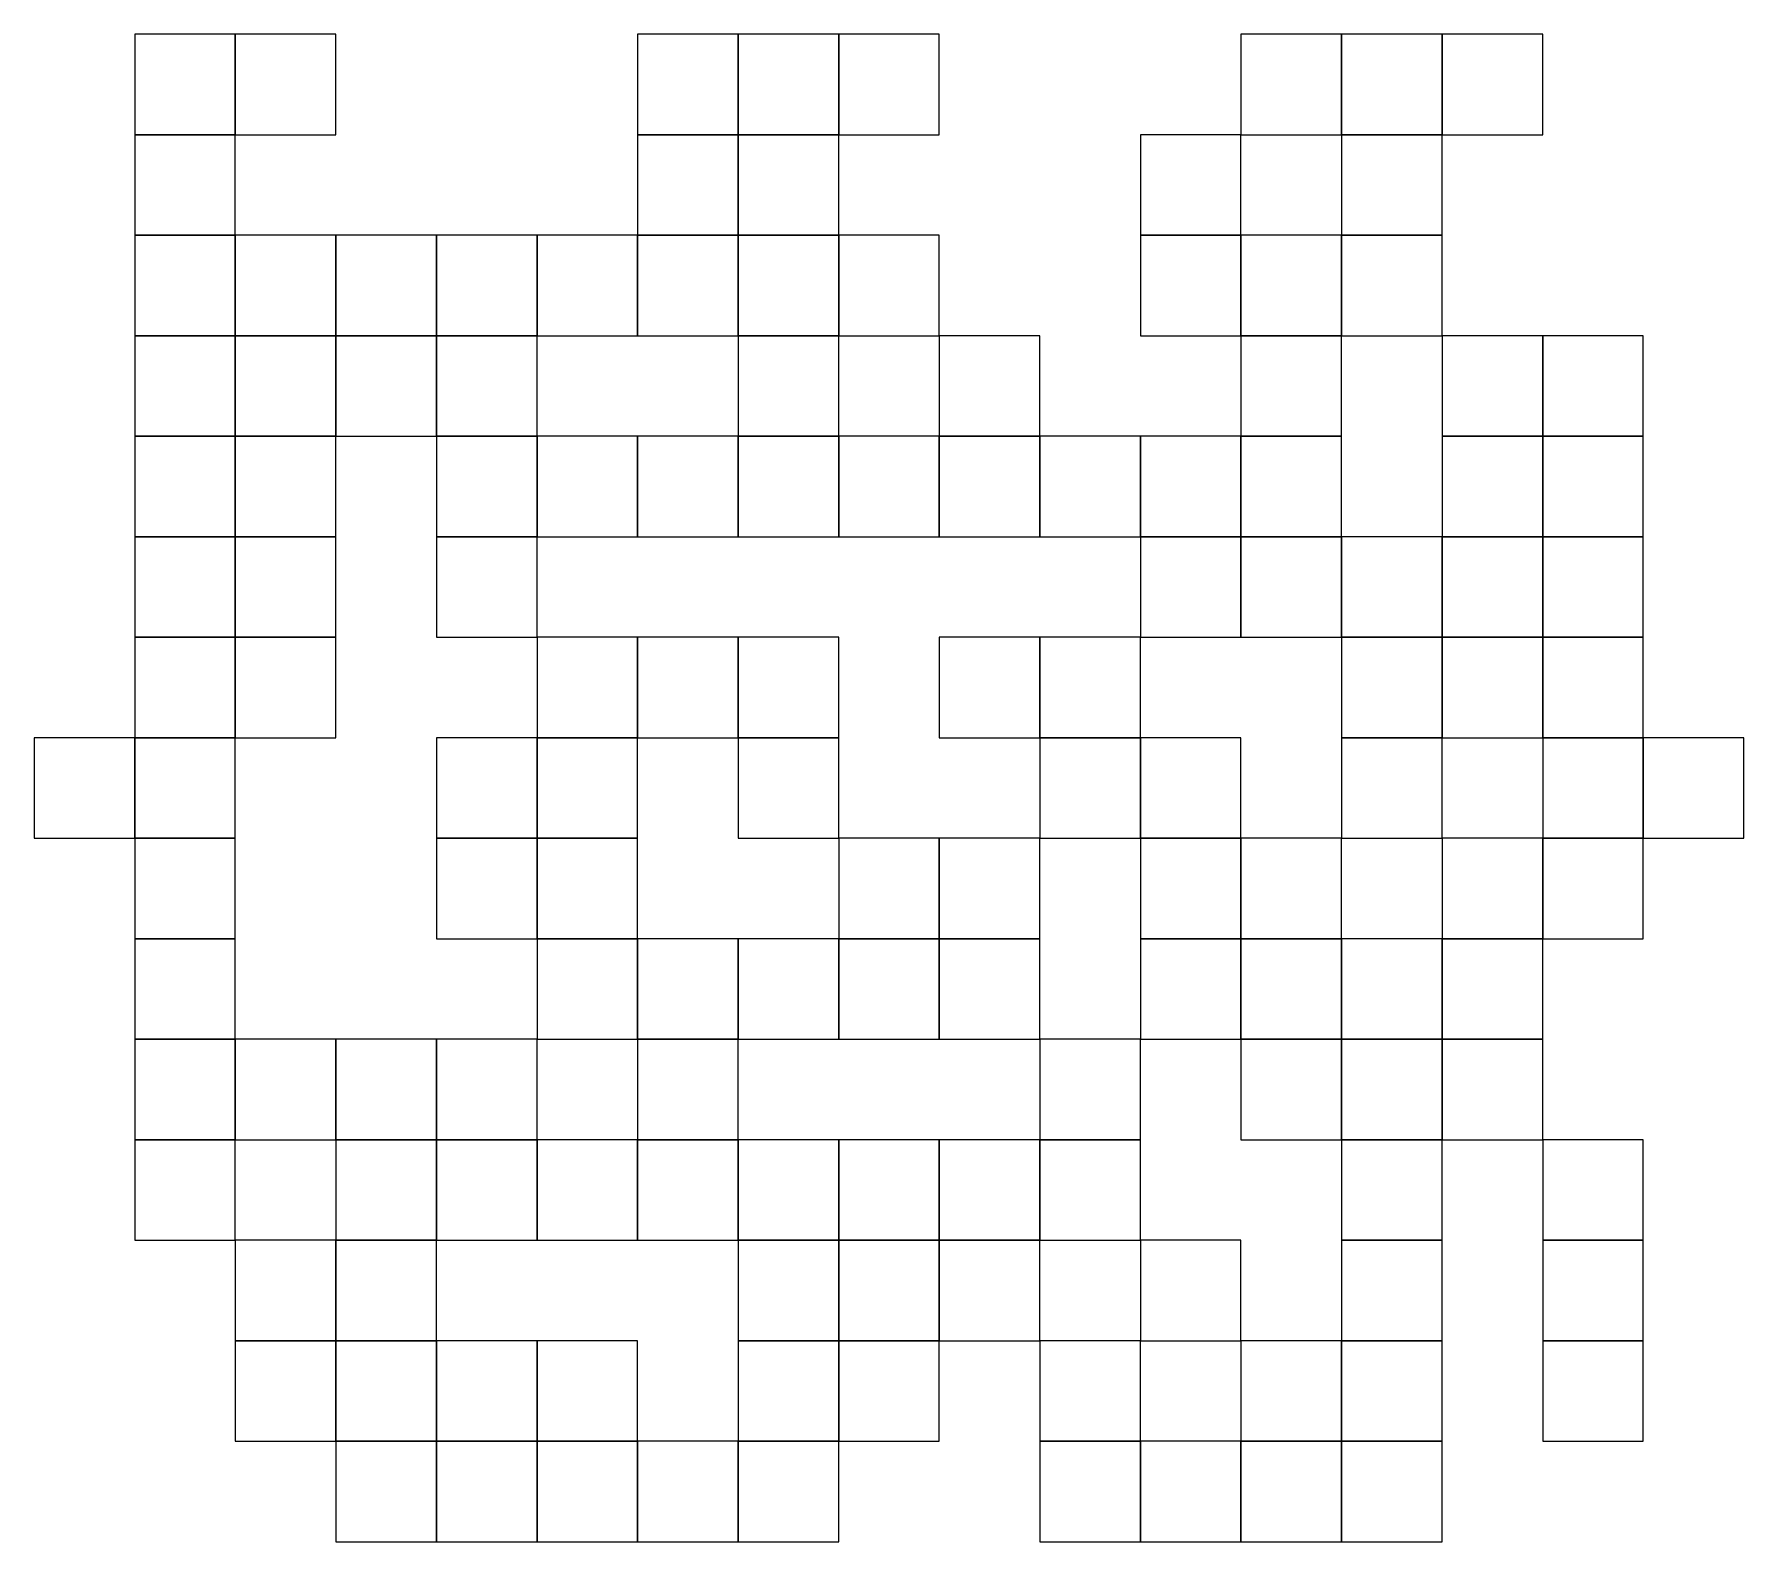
# Model space of a CAD drawing. Header units: millimetres. Extents: x -1 to 16, y 0 to 15.
import ezdxf

# ---------------------------------------------------------------- set-up
doc = ezdxf.new("R2010")
doc.units = ezdxf.units.MM
doc.layers.add('cond', color=1, linetype='Continuous')

msp = doc.modelspace()

# ---------------------------------------------------------------- linework, layer by layer
at = {"layer": 'cond'}
for points in [[(0, 14), (1, 14), (1, 15), (0, 15), (0, 14)], [(1, 14), (2, 14), (2, 15), (1, 15), (1, 14)], [(5, 14), (6, 14), (6, 15), (5, 15), (5, 14)], [(6, 14), (7, 14), (7, 15), (6, 15), (6, 14)], [(7, 14), (8, 14), (8, 15), (7, 15), (7, 14)], [(11, 14), (12, 14), (12, 15), (11, 15), (11, 14)], [(12, 14), (13, 14), (13, 15), (12, 15), (12, 14)], [(13, 14), (14, 14), (14, 15), (13, 15), (13, 14)], [(0, 13), (1, 13), (1, 14), (0, 14), (0, 13)], [(5, 13), (6, 13), (6, 14), (5, 14), (5, 13)], [(6, 13), (7, 13), (7, 14), (6, 14), (6, 13)], [(10, 13), (11, 13), (11, 14), (10, 14), (10, 13)], [(12, 13), (13, 13), (13, 14), (12, 14), (12, 13)], [(0, 12), (1, 12), (1, 13), (0, 13), (0, 12)], [(1, 12), (2, 12), (2, 13), (1, 13), (1, 12)], [(2, 12), (3, 12), (3, 13), (2, 13), (2, 12)], [(3, 12), (4, 12), (4, 13), (3, 13), (3, 12)], [(4, 12), (5, 12), (5, 13), (4, 13), (4, 12)], [(5, 12), (6, 12), (6, 13), (5, 13), (5, 12)], [(6, 12), (7, 12), (7, 13), (6, 13), (6, 12)], [(7, 12), (8, 12), (8, 13), (7, 13), (7, 12)], [(10, 12), (11, 12), (11, 13), (10, 13), (10, 12)], [(11, 12), (12, 12), (12, 13), (11, 13), (11, 12)], [(12, 12), (13, 12), (13, 13), (12, 13), (12, 12)], [(0, 11), (1, 11), (1, 12), (0, 12), (0, 11)], [(1, 11), (2, 11), (2, 12), (1, 12), (1, 11)], [(2, 11), (3, 11), (3, 12), (2, 12), (2, 11)], [(3, 11), (4, 11), (4, 12), (3, 12), (3, 11)], [(6, 11), (7, 11), (7, 12), (6, 12), (6, 11)], [(8, 11), (9, 11), (9, 12), (8, 12), (8, 11)], [(11, 11), (12, 11), (12, 12), (11, 12), (11, 11)], [(13, 11), (14, 11), (14, 12), (13, 12), (13, 11)], [(14, 11), (15, 11), (15, 12), (14, 12), (14, 11)], [(0, 10), (1, 10), (1, 11), (0, 11), (0, 10)], [(1, 10), (2, 10), (2, 11), (1, 11), (1, 10)], [(3, 10), (4, 10), (4, 11), (3, 11), (3, 10)], [(4, 10), (5, 10), (5, 11), (4, 11), (4, 10)], [(5, 10), (6, 10), (6, 11), (5, 11), (5, 10)], [(6, 10), (7, 10), (7, 11), (6, 11), (6, 10)], [(7, 10), (8, 10), (8, 11), (7, 11), (7, 10)], [(8, 10), (9, 10), (9, 11), (8, 11), (8, 10)], [(9, 10), (10, 10), (10, 11), (9, 11), (9, 10)], [(10, 10), (11, 10), (11, 11), (10, 11), (10, 10)], [(11, 10), (12, 10), (12, 11), (11, 11), (11, 10)], [(13, 10), (14, 10), (14, 11), (13, 11), (13, 10)], [(14, 10), (15, 10), (15, 11), (14, 11), (14, 10)], [(0, 9), (1, 9), (1, 10), (0, 10), (0, 9)], [(1, 9), (2, 9), (2, 10), (1, 10), (1, 9)], [(3, 9), (4, 9), (4, 10), (3, 10), (3, 9)], [(10, 9), (11, 9), (11, 10), (10, 10), (10, 9)], [(11, 9), (12, 9), (12, 10), (11, 10), (11, 9)], [(12, 9), (13, 9), (13, 10), (12, 10), (12, 9)], [(13, 9), (14, 9), (14, 10), (13, 10), (13, 9)], [(14, 9), (15, 9), (15, 10), (14, 10), (14, 9)], [(0, 8), (1, 8), (1, 9), (0, 9), (0, 8)], [(1, 8), (2, 8), (2, 9), (1, 9), (1, 8)], [(4, 8), (5, 8), (5, 9), (4, 9), (4, 8)], [(5, 8), (6, 8), (6, 9), (5, 9), (5, 8)], [(6, 8), (7, 8), (7, 9), (6, 9), (6, 8)], [(8, 8), (9, 8), (9, 9), (8, 9), (8, 8)], [(9, 8), (10, 8), (10, 9), (9, 9), (9, 8)], [(12, 8), (13, 8), (13, 9), (12, 9), (12, 8)], [(13, 8), (14, 8), (14, 9), (13, 9), (13, 8)], [(14, 8), (15, 8), (15, 9), (14, 9), (14, 8)], [(-1, 7), (0, 7), (0, 8), (-1, 8), (-1, 7)], [(0, 7), (1, 7), (1, 8), (0, 8), (0, 7)], [(3, 7), (4, 7), (4, 8), (3, 8), (3, 7)], [(4, 7), (5, 7), (5, 8), (4, 8), (4, 7)], [(6, 7), (7, 7), (7, 8), (6, 8), (6, 7)], [(9, 7), (10, 7), (10, 8), (9, 8), (9, 7)], [(10, 7), (11, 7), (11, 8), (10, 8), (10, 7)], [(12, 7), (13, 7), (13, 8), (12, 8), (12, 7)], [(14, 7), (15, 7), (15, 8), (14, 8), (14, 7)], [(15, 7), (16, 7), (16, 8), (15, 8), (15, 7)], [(0, 6), (1, 6), (1, 7), (0, 7), (0, 6)], [(3, 6), (4, 6), (4, 7), (3, 7), (3, 6)], [(4, 6), (5, 6), (5, 7), (4, 7), (4, 6)], [(7, 6), (8, 6), (8, 7), (7, 7), (7, 6)], [(8, 6), (9, 6), (9, 7), (8, 7), (8, 6)], [(10, 6), (11, 6), (11, 7), (10, 7), (10, 6)], [(11, 6), (12, 6), (12, 7), (11, 7), (11, 6)], [(13, 6), (14, 6), (14, 7), (13, 7), (13, 6)], [(14, 6), (15, 6), (15, 7), (14, 7), (14, 6)], [(0, 5), (1, 5), (1, 6), (0, 6), (0, 5)], [(4, 5), (5, 5), (5, 6), (4, 6), (4, 5)], [(5, 5), (6, 5), (6, 6), (5, 6), (5, 5)], [(6, 5), (7, 5), (7, 6), (6, 6), (6, 5)], [(7, 5), (8, 5), (8, 6), (7, 6), (7, 5)], [(8, 5), (9, 5), (9, 6), (8, 6), (8, 5)], [(10, 5), (11, 5), (11, 6), (10, 6), (10, 5)], [(11, 5), (12, 5), (12, 6), (11, 6), (11, 5)], [(12, 5), (13, 5), (13, 6), (12, 6), (12, 5)], [(13, 5), (14, 5), (14, 6), (13, 6), (13, 5)], [(0, 4), (1, 4), (1, 5), (0, 5), (0, 4)], [(1, 4), (2, 4), (2, 5), (1, 5), (1, 4)], [(2, 4), (3, 4), (3, 5), (2, 5), (2, 4)], [(3, 4), (4, 4), (4, 5), (3, 5), (3, 4)], [(5, 4), (6, 4), (6, 5), (5, 5), (5, 4)], [(9, 4), (10, 4), (10, 5), (9, 5), (9, 4)], [(11, 4), (12, 4), (12, 5), (11, 5), (11, 4)], [(12, 4), (13, 4), (13, 5), (12, 5), (12, 4)], [(13, 4), (14, 4), (14, 5), (13, 5), (13, 4)], [(0, 3), (1, 3), (1, 4), (0, 4), (0, 3)], [(2, 3), (3, 3), (3, 4), (2, 4), (2, 3)], [(3, 3), (4, 3), (4, 4), (3, 4), (3, 3)], [(4, 3), (5, 3), (5, 4), (4, 4), (4, 3)], [(5, 3), (6, 3), (6, 4), (5, 4), (5, 3)], [(6, 3), (7, 3), (7, 4), (6, 4), (6, 3)], [(7, 3), (8, 3), (8, 4), (7, 4), (7, 3)], [(8, 3), (9, 3), (9, 4), (8, 4), (8, 3)], [(9, 3), (10, 3), (10, 4), (9, 4), (9, 3)], [(12, 3), (13, 3), (13, 4), (12, 4), (12, 3)], [(14, 3), (15, 3), (15, 4), (14, 4), (14, 3)], [(1, 2), (2, 2), (2, 3), (1, 3), (1, 2)], [(2, 2), (3, 2), (3, 3), (2, 3), (2, 2)], [(6, 2), (7, 2), (7, 3), (6, 3), (6, 2)], [(7, 2), (8, 2), (8, 3), (7, 3), (7, 2)], [(8, 2), (9, 2), (9, 3), (8, 3), (8, 2)], [(10, 2), (11, 2), (11, 3), (10, 3), (10, 2)], [(12, 2), (13, 2), (13, 3), (12, 3), (12, 2)], [(14, 2), (15, 2), (15, 3), (14, 3), (14, 2)], [(1, 1), (2, 1), (2, 2), (1, 2), (1, 1)], [(2, 1), (3, 1), (3, 2), (2, 2), (2, 1)], [(3, 1), (4, 1), (4, 2), (3, 2), (3, 1)], [(4, 1), (5, 1), (5, 2), (4, 2), (4, 1)], [(6, 1), (7, 1), (7, 2), (6, 2), (6, 1)], [(7, 1), (8, 1), (8, 2), (7, 2), (7, 1)], [(9, 1), (10, 1), (10, 2), (9, 2), (9, 1)], [(11, 1), (12, 1), (12, 2), (11, 2), (11, 1)], [(12, 1), (13, 1), (13, 2), (12, 2), (12, 1)], [(14, 1), (15, 1), (15, 2), (14, 2), (14, 1)], [(2, 0), (3, 0), (3, 1), (2, 1), (2, 0)], [(3, 0), (4, 0), (4, 1), (3, 1), (3, 0)], [(4, 0), (5, 0), (5, 1), (4, 1), (4, 0)], [(5, 0), (6, 0), (6, 1), (5, 1), (5, 0)], [(6, 0), (7, 0), (7, 1), (6, 1), (6, 0)], [(9, 0), (10, 0), (10, 1), (9, 1), (9, 0)], [(10, 0), (11, 0), (11, 1), (10, 1), (10, 0)], [(11, 0), (12, 0), (12, 1), (11, 1), (11, 0)], [(12, 0), (13, 0), (13, 1), (12, 1), (12, 0)]]:
    msp.add_lwpolyline(points, close=True, dxfattribs=at)

doc.saveas('drawing.dxf')
